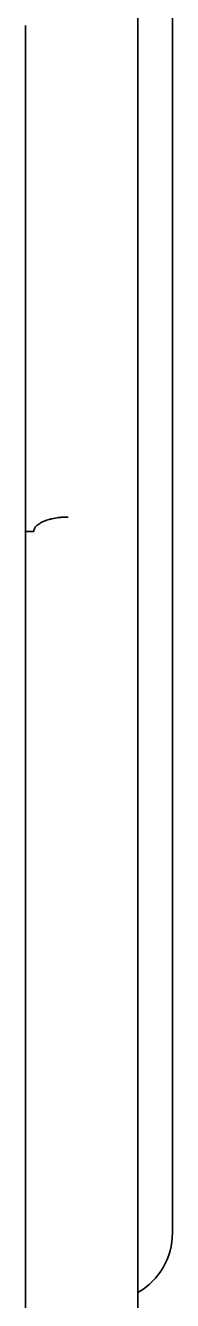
# Model space of a CAD drawing. Extents: x -760 to 4209, y 5795 to 10697.
# Drawn here: x 2704.8 to 2709.05, y 10557.96 to 10594.9 of the extents above; entities that cross this region are included whole.
import ezdxf

# ---------------------------------------------------------------- set-up
doc = ezdxf.new("R2010")
doc.units = 0
doc.header["$LTSCALE"] = 5
doc.layers.add('1', color=7, linetype='CONTINUOUS', true_color=0xffffff)

msp = doc.modelspace()

# ---------------------------------------------------------------- linework, layer by layer
at = {"layer": '1', "color": 7, "linetype": 'Continuous', "lineweight": 35}
for p, q in [((2709.055, 10625.922), (2709.055, 10559.922)), ((2704.805, 10577.262), (2704.805, 10594.896)), ((2708.055, 10595.164), (2708.055, 10581.267)), ((2705.041, 10580.237), (2704.806, 10580.238)), ((2708.055, 10578.053), (2708.055, 10542.809)), ((2704.805, 10577.189), (2704.805, 10577.262)), ((2704.805, 10542.445), (2704.805, 10577.189))]:
    msp.add_line(p, q, dxfattribs=at)
msp.add_arc((2707.055, 10559.922), 2, 300.0009, 0, dxfattribs=at)
for points, knots in [([(2708.055, 10581.267), (2708.055, 10581.254), (2708.055, 10581.222), (2708.055, 10581.168), (2708.055, 10581.101), (2708.055, 10581.02), (2708.055, 10580.925), (2708.055, 10580.816), (2708.055, 10580.691), (2708.055, 10580.533), (2708.055, 10580.349), (2708.055, 10580.147), (2708.055, 10579.953), (2708.055, 10579.768), (2708.055, 10579.583), (2708.055, 10579.385), (2708.055, 10579.162), (2708.055, 10578.978), (2708.055, 10578.842), (2708.055, 10578.765), (2708.055, 10578.691), (2708.055, 10578.619), (2708.055, 10578.552), (2708.055, 10578.487), (2708.055, 10578.426), (2708.055, 10578.367), (2708.055, 10578.313), (2708.055, 10578.261), (2708.055, 10578.213), (2708.055, 10578.168), (2708.055, 10578.127), (2708.055, 10578.089), (2708.055, 10578.065), (2708.055, 10578.053)], [0, 0, 0, 0, 0.015307, 0.035184, 0.059623, 0.088618, 0.12216, 0.160242, 0.20286, 0.250007, 0.318362, 0.382801, 0.443341, 0.499998, 0.55265, 0.611855, 0.677626, 0.749989, 0.773387, 0.795826, 0.817305, 0.837824, 0.857382, 0.87598, 0.893616, 0.91029, 0.926001, 0.940748, 0.954531, 0.967348, 0.9792, 0.990084, 1, 1, 1, 1]), ([(2706.041, 10580.658), (2706.025, 10580.658), (2706.001, 10580.657), (2705.977, 10580.657), (2705.965, 10580.656), (2705.961, 10580.656), (2705.952, 10580.656), (2705.948, 10580.656), (2705.912, 10580.654), (2705.879, 10580.652), (2705.831, 10580.648), (2705.815, 10580.647), (2705.783, 10580.643), (2705.768, 10580.641), (2705.721, 10580.635), (2705.66, 10580.626), (2705.587, 10580.612), (2705.544, 10580.601), (2705.516, 10580.594), (2705.502, 10580.591), (2705.434, 10580.572), (2705.384, 10580.554), (2705.315, 10580.525), (2705.293, 10580.515), (2705.262, 10580.499), (2705.252, 10580.493), (2705.232, 10580.482), (2705.223, 10580.477), (2705.177, 10580.448), (2705.146, 10580.424), (2705.108, 10580.386), (2705.097, 10580.373), (2705.077, 10580.347), (2705.069, 10580.333), (2705.049, 10580.293), (2705.042, 10580.266), (2705.041, 10580.238)], [0, 0, 0, 0, 0.03125, 0.046875, 0.046875, 0.054688, 0.054688, 0.0625, 0.0625, 0.125, 0.125, 0.15625, 0.15625, 0.1875, 0.1875, 0.25, 0.3125, 0.34375, 0.34375, 0.375, 0.375, 0.5, 0.5, 0.5625, 0.5625, 0.59375, 0.59375, 0.625, 0.625, 0.75, 0.75, 0.8125, 0.8125, 0.875, 0.875, 1, 1, 1, 1])]:
    msp.add_open_spline(points, degree=3, knots=knots, dxfattribs=at)
msp.add_open_spline([(2705.041, 10580.237), (2705.041, 10580.237), (2705.041, 10580.238)], degree=2, dxfattribs=at)

doc.saveas('drawing.dxf')
